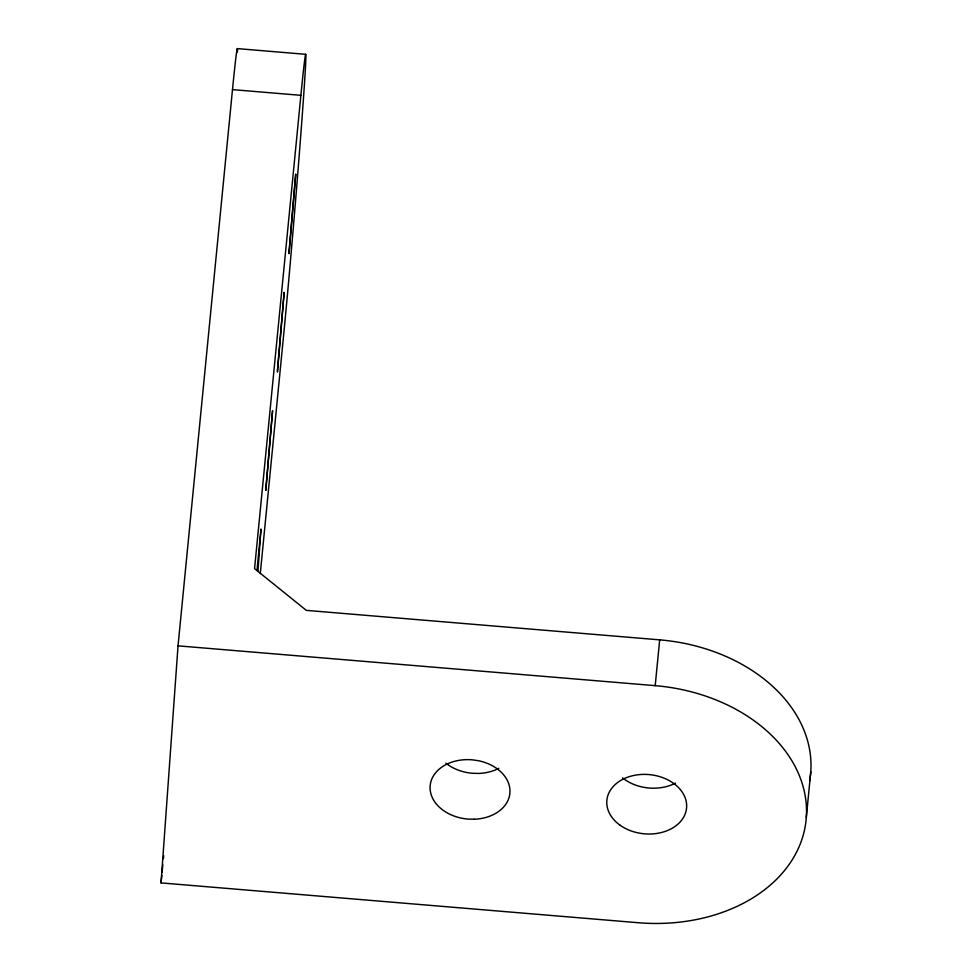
<?xml version="1.0" encoding="UTF-8"?>
<svg xmlns="http://www.w3.org/2000/svg" width="972" height="972" viewBox="0 0 972 972"><rect width="100%" height="100%" fill="white"/><g stroke="black" fill="none" stroke-linecap="round" stroke-linejoin="round"><path stroke-width="1.46" d="M810.782 771.707L806.298 817.513A160.149 118.815 5.6 0 1 638.215 922.72L161.048 882.904L178.034 645.845L232.49 89.618A160.149 2.078 -85.2 0 1 237.46 52.002M256.973 570.54L260.994 528.999L257.981 570.904M161.048 882.904L161.789 875.347M162.081 872.321L162.822 864.764M163.418 858.713L163.709 855.688M232.49 89.618L300.883 95.329L254.555 568.644L306.314 610.367L659.684 639.855A160.149 118.815 5.6 0 1 809.615 780.966M260.289 573.565L283.897 332.375A160.149 2.078 -85.2 0 0 302.851 106.969A160.149 2.078 -85.2 0 0 300.883 95.329M806.298 817.513A160.149 118.815 5.6 0 0 655.201 685.661L659.684 639.855M237.253 48.6L305.645 54.311M178.034 645.845L655.201 685.661M498.806 768.342A40.034 29.707 5.6 0 1 478.649 773.433L472.38 773.275A40.034 29.707 5.6 0 1 445.869 763.142M675.491 783.08A40.034 29.707 5.6 0 1 622.554 777.879M265.927 487.774L265.866 490.362L272.573 410.67L265.927 487.774M277.518 369.445L277.457 372.033L284.164 292.341L277.518 369.445M289.097 251.116L289.036 253.692L295.743 174L289.097 251.116M474.166 819.238L467.897 819.08A40.034 29.707 5.6 0 1 430.122 786.117A40.034 29.707 5.6 0 1 472.149 759.812L478.358 760.699A40.034 29.707 5.6 0 1 509.923 792.775A40.034 29.707 5.6 0 1 474.166 819.238M619.954 825.131A40.034 29.707 5.6 0 0 685.782 812.118A40.034 29.707 5.6 0 0 634.388 775.34A40.034 29.707 5.6 0 0 619.954 825.131"/></g></svg>
